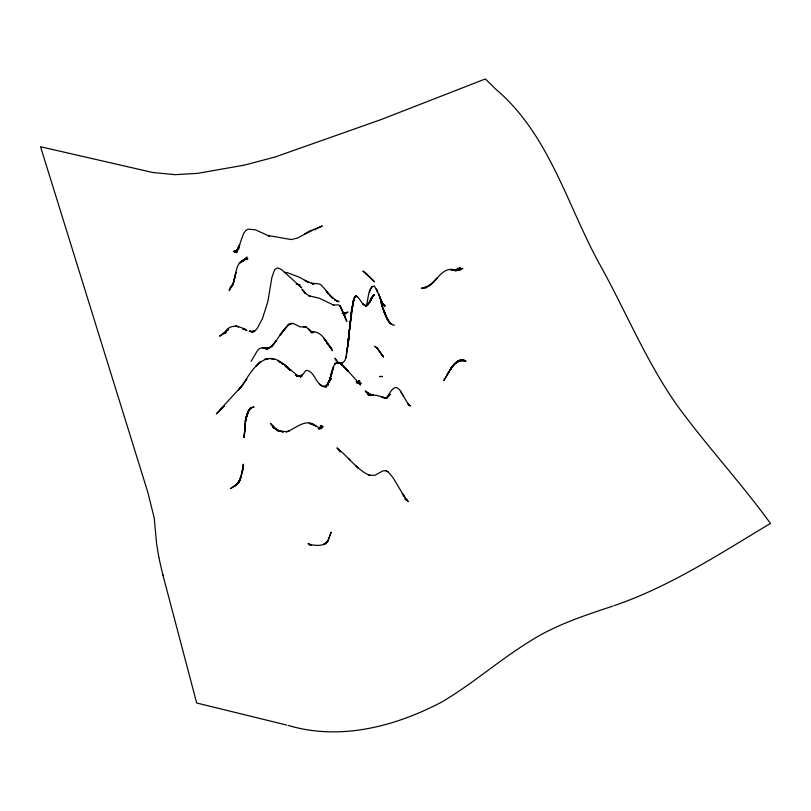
<?xml version="1.0" encoding="UTF-8"?>
<svg xmlns="http://www.w3.org/2000/svg" width="811" height="811" viewBox="0 0 811 811"><rect width="100%" height="100%" fill="white"/><g stroke="black" fill="none" stroke-linecap="round" stroke-linejoin="round"><path stroke-width="1.22" d="M244.05 437.403L245.774 419.196L244.05 437.403C245.915 427.833 243.057 414.482 251.775 407.791L248.622 410.609L250.913 407.771M351.416 312.134L353.18 301.834L348.659 337.285L351.579 310.36L353.991 298.924L353.028 302.604M348.618 337.457L351.396 312.499L353.778 299.604M351.396 312.499L353.667 300.08L351.376 312.884L347.189 349.906C345.679 354.255 347.402 363.754 338.957 363.206L342.546 362.71L338.927 363.156M348.588 337.64L351.376 312.884M347.037 351.366L348.385 339.779L346.175 357.894M347.27 349.298L349.186 337.092M242.236 472.043L243.33 464.328L242.236 472.043L243.097 465.524C243.675 473.938 235.18 489.956 240.887 477.547L239.002 481.653M245.662 420.21L247.284 413.326L245.591 420.645C246.919 415.931 247.548 407.234 254.086 407.122M349.085 337.112L347.595 343.996L349.075 338.015M353.18 301.976L353.657 299.999M354.519 297.607L353.424 301.226L354.812 296.836L356.181 296.035C360.571 298.032 361.807 306.305 366.937 305.646L365.619 305.97L367.951 304.571L366.694 305.798L370.151 301.357L367.667 304.956L371.479 297.87L373.81 295.366L371.083 298.975L371.479 297.87L369.826 302.442M242.317 471.404L239.275 481.024L234.916 485.921C248.734 470.441 229.543 493.098 239.174 481.47L236.913 483.995M353.495 300.607L353.261 301.57L353.9 299.147M365.487 306.69C369.056 301.824 366.957 287.033 374.429 286.019L379.132 295.356M246.929 414.847L249.018 409.93L247.112 414.107L249.018 409.93L251.359 407.659L248.896 410.173L246.879 414.989L248.764 410.417L251.177 407.69L248.764 410.417M327.512 385.174L330.239 377.703M332.236 372.573L329.813 378.808L333.676 367.332L331.202 373.405L329.793 380.146L332.774 367.87L334.913 363.784L337.366 362.517L340.032 363.277L337.163 362.507L334.75 364.068L337.163 362.507L341.117 363.287L338.501 362.649L334.882 358.229L336.443 360.966M327.634 385.134L330.594 377.612L326.752 385.742L331.354 378.423L325.637 386.381L327.36 384.779L324.998 386.776L328.141 385.144L323.072 386.583L326.458 386.847L322.393 386.036L319.514 384.221L321.764 385.884C315.408 382.346 313.847 370.404 305.99 370.424L300.455 377.277L302.584 374.54L299.695 376.426L302.28 375.675L299.614 376.375L301.327 376.03M319.453 428.461L320.7 425.39M356.181 296.035L354.812 296.836L353.657 300.182L354.812 296.836L356.009 295.974L357.57 296.867M369.421 292.254L371.762 286.78L371.56 287.246M370.749 300.729L372.878 295.751L374.53 294.626L372.878 295.751L370.708 300.435L373.334 295.397L371.083 298.975M348.902 337.7L347.99 339.454L349.024 337.477M251.116 361.331L257.351 350.737L259.459 348.548L262.277 347.767L267.397 348.375M454.971 363.45L460.101 360.378L454.809 363.581L459.776 360.459L456.907 361.787L459.624 360.5L454.13 364.372L454.778 363.713L451.686 367.434L443.769 380.602C448.858 373.425 451.991 361.534 462.027 360.236L459.634 360.49L456.573 362.061L459.634 360.49L464.815 360.601L460.739 360.236L455.285 363.176L459.138 360.621L464.5 360.479C457.921 358.543 453.055 365.041 450.095 369.786C453.207 364.423 459.229 357.448 466.082 361.27L461.195 360.125L463.862 360.266M239.417 480.73L235.109 485.931L230.385 488.648L237.441 483.691M238.779 247.649L235.748 252.028L239.792 244.74L236.63 252.677L243.635 233.416L245.915 230.375L248.105 229.168L255.303 229.787L269.434 236.133L267.965 235.484L291.149 239.559L297.434 238.079L311.799 230.385L304.541 233.943M246.899 379.112L238.515 389.949L242.722 384.961L216.344 413.904L223.015 407.325M357.702 382.488L358.959 380.734L357.519 382.68M325.535 543.928L328.303 540.207L331.172 532.148L327.299 542.133L328.303 540.207L323.579 544.779L326.58 542.518C321.643 546.796 314.587 545.286 308.758 544.333L310.735 545.256M450.409 369.38L455.924 362.598L458.347 360.976L464.176 360.368L459.3 360.581L456.745 361.858M241.648 261.912L247.122 257.036L242.307 261.517M455.65 270.884L458.022 268.015L455.67 270.823M248.693 410.518L251.004 407.751L253.843 406.929M238.657 247.639L234.987 251.988L238.941 248.511L234.247 251.988L237.359 250.264M242.742 384.911C251.248 370.637 265.227 347.534 283.465 364.372L277.686 360.631L284.012 364.281L290.389 370.353L284.185 364.453L298.478 376.466L295.528 374.672L298.762 376.314L295.924 375.321L299.056 376.243L296.37 376.172L301.185 376.426M319.929 428.249L322.119 425.745L319.757 428.188L322.94 426.606L319.757 428.188M390.152 394.612L386.806 398.323C397.41 376.72 400.016 392.433 408.612 404.405L408.075 403.837L410.548 405.936L408.399 405.013M357.661 382.751L359.385 380.947L357.154 383.147L359.496 381.028L357.245 383.035L359.608 381.119L357.347 382.944L359.719 381.221L357.438 382.863L361.25 383.431L356.211 381.626L358.979 382.944L356.414 381.525L359.202 383.137L356.607 381.484L360.601 384.931L342.151 364.595L339.211 362.983L342.151 364.595L348.112 371.083L342.151 364.595L339.404 362.912L336.818 362.872L339.606 362.943L342.607 365.102L339.606 362.943L336.981 362.629L339.819 363.054M242.894 260.341L247.892 258.851L243.067 260.179L241.698 261.487M223.826 406.534L220.288 409.748L224.546 405.997M241.019 262.146L243.493 260.23L241.262 261.304L239.245 263.484L241.445 261.183L243.766 260.544C235.16 262.419 236.254 276.328 233.345 283.11L235.96 272.324L233.041 283.353L229.118 290.571L232.645 284.793L230.121 287.297L232.179 285.847M354.671 297.13L356.009 295.974L357.509 296.785M456.897 270.58L460.486 267.518L456.725 270.296M384.901 398.11L381.474 397.116L385.833 397.978L390.121 394.41M455.123 363.318L457.546 361.432M239.539 262.946L241.678 261.324M326.012 542.954L326.58 542.518M231.794 285.634L233.375 284.6M357.438 382.863L359.831 381.332L357.539 382.792L358.756 382.802M306.72 232.666L307.339 232.301M223.816 333.645L219.558 336.17L228.601 329.398L224.738 332.682C229.665 323.194 239.863 325.84 246.96 330.564L243.482 329.104L245.155 329.104L242.793 329.327M314.384 229.827L322.312 225.945L308.93 231.54M342.881 313.208L344.128 313.492L348.051 312.184L345.314 312.823L346.865 312.438M289.466 430.864L286.263 431.837C295.914 428.806 305.666 417.391 315.986 425.968L309.275 423.332L312.914 424.285L312.215 424.112L320.527 428.482L318.236 428.563M319.047 428.684L320.74 427.833M456.613 270.58L462.939 268.38L456.806 270.61M344.188 313.522L346.571 312.519L345.314 312.823M457.384 361.524L459.938 360.419L463.75 360.439L460.739 360.236L457.708 361.341M319.169 428.725L321.105 427.965L318.47 428.664L321.886 428.522L319.088 428.147M269.556 347.787L266.079 349.115L270.874 346.895L266.251 349.409C270.854 349.156 282.492 332.236 271.573 346.713C278.335 339.353 282.157 328.871 290.784 323.498L293.379 323.538L300.263 326.874L306.386 327.117L312.276 332.976L308.89 329.144L311.829 332.125L311.089 331.517L313.756 332.611L310.451 331.699C318.186 330.594 323.934 336.677 327.198 342.972L323.832 338.319L332.439 350.697L326.397 341.928L331.932 348.527M237.41 250.062L233.416 251.522L237.714 250.062M614.109 605.645C670.15 586.535 719.975 553.609 770.45 523.44C741.132 482.971 707.01 446.293 677.55 405.956C646.691 362.446 626.427 312.671 600.728 266.19C567.234 206.197 549.838 134.707 495.349 88.804L485.394 78.931L380.917 119.633L275.233 156.949L244.648 165.069L197.772 173.331L175.024 174.679L152.732 172.49L40.55 146.75L147.845 492.368L154.242 518.047L156.584 543.552L158.865 557.512M612.822 606.101C584.184 615.61 555.089 625.058 529.522 641.531C499.201 660.225 472.347 684.048 441.62 702.123C395.109 726.504 340.103 740.97 288.28 725.429M226.228 332.54L223.218 333.534L225.488 332.956M345.101 312.904L342.12 313.431M270.722 347.341L265.613 348.436L269.343 348.071M459.3 360.581L461.51 360.145M454.758 270.458L458.256 269.769M265.339 359.151L268.056 358.736M455.944 270.398L459.492 269.951L454.819 270.053L460.101 270.266L450.754 269.799L456.046 270.124C441.427 265.329 436.957 283.272 425.674 287.449L430.185 284.975L437.129 278.173L432.506 283.161L427.975 286.364L421.406 288.3L425.998 288.087M301.266 376.152L299.371 376.274L301.155 376.416M284.306 272.445L287.033 272.557L299.462 277.25L308.383 282.329M286.77 431.675L279.947 431.077L283.526 432.111M265.329 348.162L269.536 348M341.33 363.014L338.653 362.77M254.046 331.729L249.119 331.182L252.049 331.77L255.07 330.675L252.444 331.729L249.555 331.415L254.401 331.446L251.643 331.729L254.715 330.959L257.117 328.637L262.521 318.459L267.863 301.499L271.867 277.504L274.686 269.556L277.605 267.894L281.387 269.455L301.722 287.804L297.475 284.195L296.208 284.174M267.113 348.345L262.277 347.767M402.286 493.412L404.466 496.829L392.94 477.547L388.053 471.85L386.117 470.785L382.893 470.867L374.946 475.297L369.015 475.165L369.968 475.581C356.658 469.62 348.183 456.684 336.96 447.865L340.164 451.98M306.386 327.117L303.436 326.691M274.057 359.324L270.864 358.857M392.757 324.866L394.501 325.15M385.833 397.978L376.466 395.332L368.356 394.916L373.303 394.998L368.123 394.693L373.08 395.018L367.17 393.649L372.208 395.251L365.72 391.672L370.019 394.734M297.161 284.337L300.029 284.823L297.475 284.195M286.658 725.064L196.678 702.995L162.818 574.664M334.517 299.999L339.039 301.692L336.585 300.526L337.873 301.692L329.702 295.326L333.159 298.712L321.034 284.783L318.936 283.87L311.383 283.181L313.624 284.296M282.654 431.827L279.41 430.854L272.486 426.779L277.666 430.763M383.583 305.017L385.438 305.848L382.66 304.155L384.576 305.656L380.744 301.226L383.583 305.514M405.561 499.667L407.457 500.59L404.851 498.643L408.379 501.654L403.32 495.034M310.339 296.542L308.778 295.751L319.21 298.174L333.777 305.139L333.007 305.037L338.653 304.875L340.397 306.021L346.804 321.511L339.991 305.879L345.668 317.851L343.469 314.05M313.776 284.337L304.824 280.302L308.474 282.421M388.053 471.85L386.117 470.785M310.218 296.4L306.365 294.048L301.956 289.203L305.666 293.623L303.436 291.017L304.926 292.852M310.816 545.164L308.089 543.492L311.13 545.377M389.99 323.63L392.382 324.623L389.716 322.768L390.091 323.133L385.752 315.955L381.788 305.311L385.752 315.955L388.824 321.724L384.637 313.016L380.663 302.128M408.785 404.719L409.322 405.094M288.27 368.488L290.987 370.434L285.036 366.166M343.6 313.725L345.03 314.759L343.722 313.796M369.938 394.612L365.224 390.902L368.681 393.68M380.41 352.633L383.015 356.313L377.287 348.436L374.702 346.165L377.764 348.75L383.522 357.104L380.906 353.261M366.227 273.996L365.315 273.155L366.542 274.311M366.319 274.118L374.54 281.843L366.46 273.621L362.811 271.056L365.011 272.871M278.528 431.432L270.438 423.413L274.463 428.218M357.012 466.964L357.975 467.927L355.502 465.413M348.436 458.306L350.149 460.06M408.075 403.837L409.859 405.693M342.495 313.056L344.645 315.317L342.516 312.225M274.919 428.674L272.841 426.13L274.098 427.894M382.042 302.919L384.343 306.213M377.287 348.436L376.801 347.767L379.923 352.086M400.553 391.267L403.462 396.305M387.394 319.666L383.522 309.944L388.712 322.079M381.717 301.864L382.234 302.878L379.477 296.583L382.792 304.378L378.575 293.876L380.562 299.188M376.993 290.196L377.703 291.767L376.456 288.99M387.04 318.824L383.522 309.944M162.97 575.131A142.929 5.91 72.9 0 1 159.007 557.927M246.808 415.11L245.226 421.213L248.551 410.68L246.808 415.11M450.521 369.187L446.81 375.311L452.325 366.531L450.521 369.187M284.043 329.611L279.876 335.49L288.473 324.694L284.043 329.611M258.192 364.007L255.84 366.44L260.432 361.747L258.192 364.007M290.5 323.538L288.138 324.897C289.233 322.677 296.735 323.751 290.5 323.538M379.751 376.598L382.153 376.416L379.751 376.598M267.934 358.776L265.278 359.141L267.934 358.776M341.279 363.034L338.816 362.973L341.238 363.075M339.606 362.943L342.374 364.808L339.606 362.943M238.485 326.721L235.879 326.032L238.485 326.721M365.812 305.97L363.125 304.145L365.812 305.97M373.313 280.728L372.077 279.572L373.313 280.728M343.925 366.684L341.532 364.423L347.625 370.313L343.925 366.684M328.637 294.302L326.367 291.098L328.637 294.302"/></g></svg>
